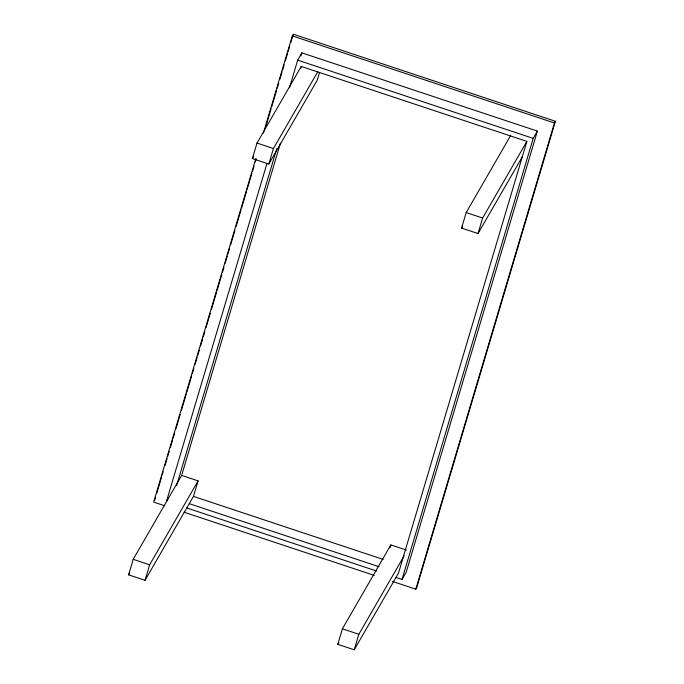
<?xml version="1.0" encoding="UTF-8"?>
<svg xmlns="http://www.w3.org/2000/svg" width="684" height="684" viewBox="0 0 684 684"><rect width="100%" height="100%" fill="white"/><g stroke="black" fill="none" stroke-linecap="round" stroke-linejoin="round"><path stroke-width="1.03" d="M181.645 475.423L198.086 480.886L193.469 496.404L145.034 580.306L128.592 574.842L133.2 559.324L181.645 475.423L280.449 143.178M319.573 72.393L317.265 80.148L268.821 164.049L252.379 158.585L256.996 143.067L301.234 66.433L526.877 141.391L398.473 573.166L354.226 649.8L337.785 644.337L342.393 628.818L390.838 544.917L406.313 550.056M255.825 158.577L153.661 502.099L164.793 505.801M263.425 133.012L292.307 35.884L293.282 34.2L555.408 121.282L416.761 587.496L415.795 589.181L392.513 581.451M154.635 500.414L155.542 497.354M156.764 493.258L161.629 476.902M162.236 474.858L163.143 471.789M164.972 465.659L167.101 458.502M167.708 456.45L169.23 451.346M170.444 447.25L172.573 440.094M173.18 438.051L174.702 432.938M175.916 428.851L180.174 414.538M181.388 410.443L186.253 394.087M186.86 392.043L191.725 375.687M192.332 373.635L193.854 368.531M195.068 364.435L197.197 357.279M197.804 355.235L199.326 350.123M200.54 346.036L202.669 338.879M203.285 336.836L204.798 331.723M206.021 327.627L210.27 313.315M211.493 309.228L216.358 292.872M216.965 290.828L221.83 274.464M222.437 272.42L223.959 267.307M225.173 263.22L227.302 256.064M227.909 254.021L229.431 248.908M230.645 244.812L234.903 230.499M236.117 226.413L240.982 210.056M241.589 208.013L246.454 191.648M247.061 189.605L251.926 173.249M252.541 171.205L254.055 166.092M255.277 161.997L256.184 158.936M266.221 125.198L271.086 108.833M271.693 106.79L276.558 90.433M277.165 88.39L278.687 83.277M279.901 79.19L282.03 72.025M282.637 69.982L284.159 64.869M285.373 60.782L287.502 53.626M288.109 51.582L289.631 46.469M290.845 42.382L292.974 35.226M266.948 163.502L166.511 501.227L168.084 498.499M289.469 87.774L297.685 60.141L301.883 52.873L537.393 131.106L406.211 572.192L402.021 579.459L395.951 577.45M145.034 580.306L149.651 564.787L198.086 480.886M268.821 164.049L273.438 148.531L317.684 71.897M300.969 55.943L301.883 52.873M176.583 485.597L276.858 148.402M300.661 68.374L301.234 66.433M522.26 156.91L478.013 233.543L461.572 228.08L466.189 212.562L510.426 135.928M354.226 649.8L358.844 634.282L404.133 555.827M478.013 233.543L482.63 218.025L526.877 141.391M389.974 547.824L390.838 544.917M402.021 579.459L533.195 138.373L537.393 131.106M415.795 589.181L554.442 122.966L555.408 121.282M252.379 158.585L253.448 156.739M128.592 574.842L129.652 572.995M461.572 228.08L462.632 226.233M337.785 644.337L338.845 642.49M292.307 35.884L554.442 122.966M297.685 60.141L533.195 138.373M256.996 143.067L273.438 148.531M466.189 212.562L482.63 218.025M193.469 496.404L383.194 559.435M189.28 503.672L378.996 566.703M186.732 507.947L376.747 571.072M184.022 512.188L374.293 575.398M133.2 559.324L149.651 564.787M342.393 628.818L358.844 634.282"/></g></svg>
